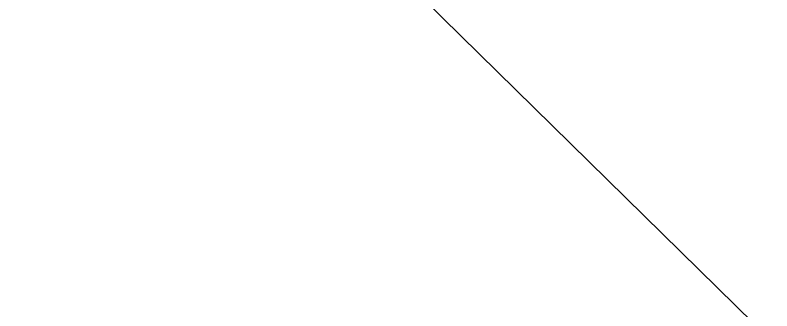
# Model space of a CAD drawing. Extents: x -372 to 678, y -263 to 741.
# Drawn here: x -13.639 to -8.726, y 64.451 to 66.368 of the extents above; entities that cross this region are included whole.
import ezdxf

# ---------------------------------------------------------------- set-up
doc = ezdxf.new("R2010")
doc.units = 0
doc.header["$LTSCALE"] = 0.0254
doc.layers.get('0').update_dxf_attribs({"linetype": 'CONTINUOUS'})
doc.layers.add('LOCATION_SNAPSHOT', color=144, linetype='CONTINUOUS')
doc.layers.add('LOCATION_TERRAIN', color=36, linetype='CONTINUOUS')

# ---------------------------------------------------------------- blocks, each defined once
blk = doc.blocks.new('LOCATION_SNAPSHOT')
at = {"color": 8}
mesh = blk.add_polyface(dxfattribs=at)
corners = [(-369.3084, -262.9446), (369.3059, 262.9472), (-371.8207, 259.3767), (371.8242, -259.3771)]
mesh.append_faces([[corners[k] for k in face] for face in [(0, 1, 2), (1, 0, 3)]], dxfattribs={"vtx0": -1, "color": 8})
blk = doc.blocks.new('LOCATION_TERRAIN')
at = {"color": 8}
mesh = blk.add_polyface(dxfattribs=at)
corners = [(-6.5802, 62.1505, -4.6438), (-6.6401, 74.5868, -5.8052), (-19.2016, 74.5263, -5.4752)]
mesh.append_faces([[corners[k] for k in face] for face in [(0, 1, 2)]], dxfattribs={"color": 8})
mesh = blk.add_polyface(dxfattribs=at)
corners = [(-6.5802, 62.1505, -4.6438), (-19.2016, 74.5263, -5.4752), (-19.1417, 62.09, -4.5426)]
mesh.append_faces([[corners[k] for k in face] for face in [(0, 1, 2)]], dxfattribs={"color": 8})

msp = doc.modelspace()

# ---------------------------------------------------------------- block references
at = {"layer": 'LOCATION_SNAPSHOT', "color": 0}
msp.add_blockref('LOCATION_SNAPSHOT', (0, 0), dxfattribs=at)
at = {"layer": 'LOCATION_TERRAIN', "color": 0}
msp.add_blockref('LOCATION_TERRAIN', (0, 0), dxfattribs=at)

doc.saveas('drawing.dxf')
